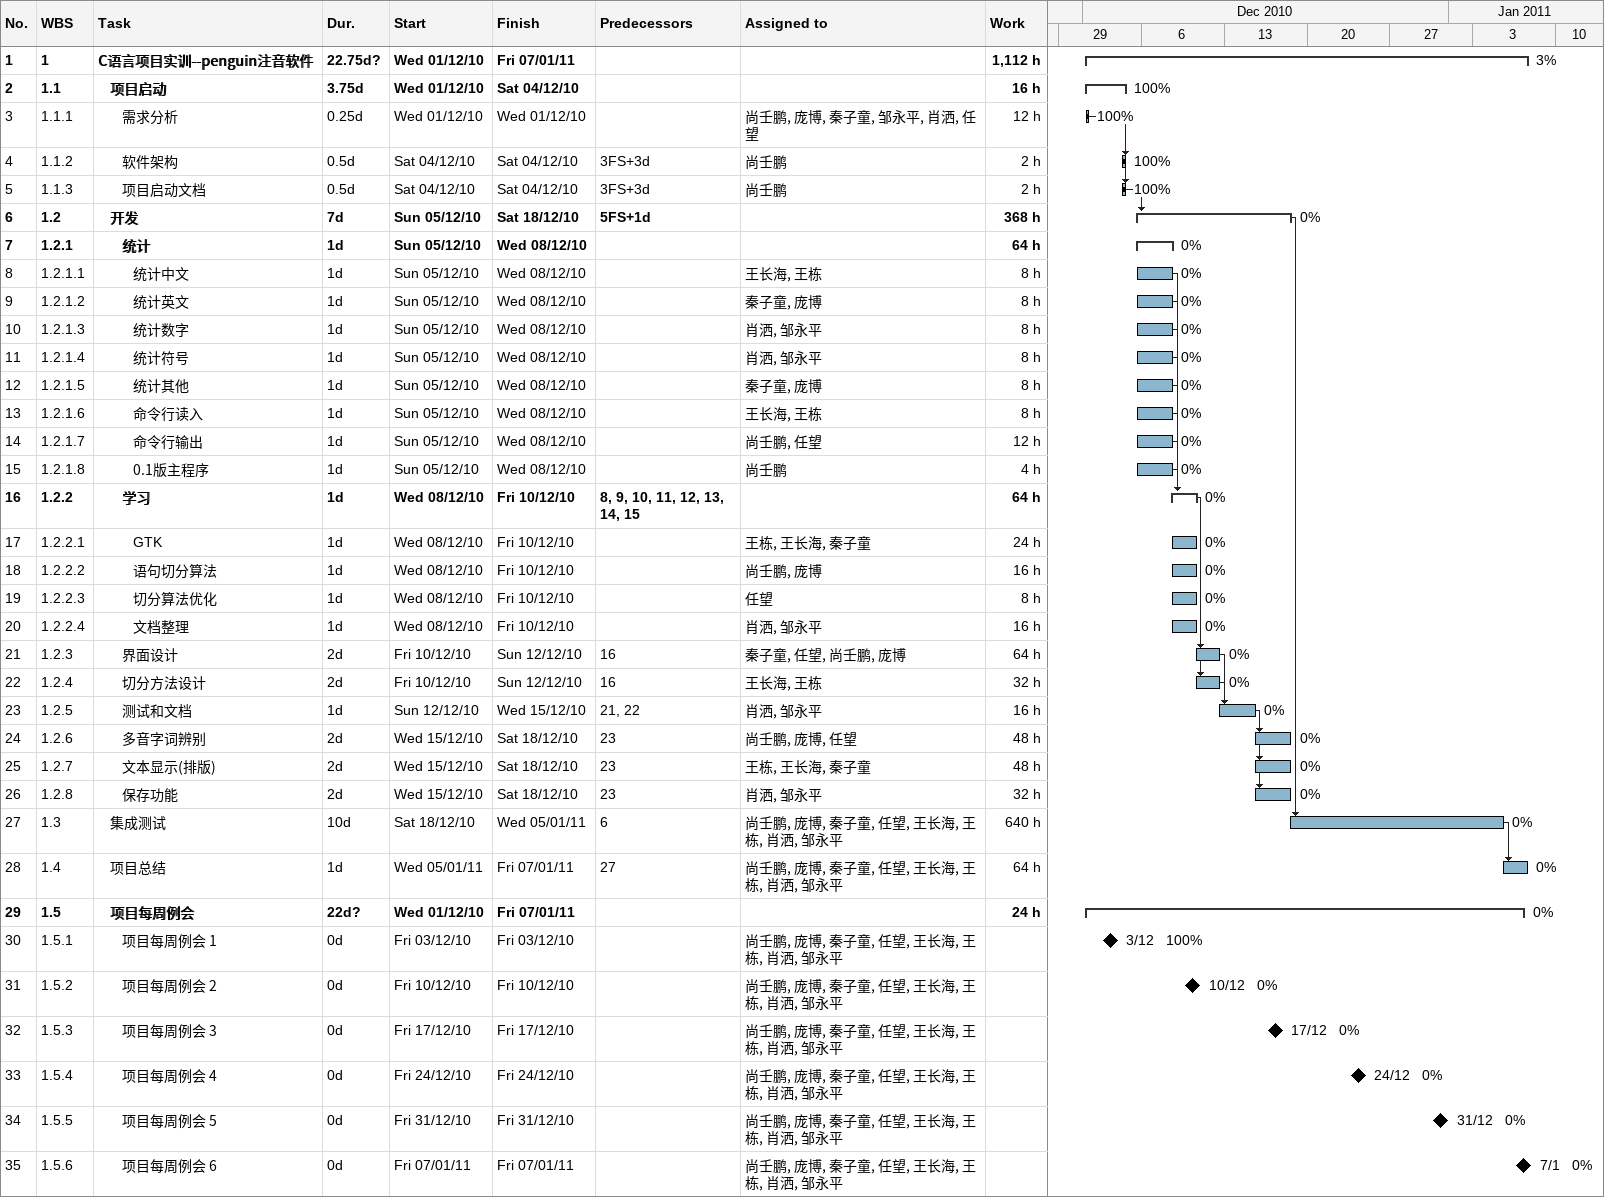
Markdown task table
| ID | WBS | Task | Duration | Start | Finish | Predecessors | Resources | % complete | Work (h) |
|---|---|---|---|---|---|---|---|---|---|
| 1 | 1 | **C语言项目实训--penguin注音软件** | 22.75d? | 2010-12-01 | 2011-01-07 |  |  | 3 | 1112 |
| 2 | 1.1 | **项目启动** | 3.75d | 2010-12-01 | 2010-12-04 |  |  | 100 | 16 |
| 3 | 1.1.1 | 需求分析 | 0.25d | 2010-12-01 | 2010-12-01 |  | 尚壬鹏, 庞博, 秦子童, 邹永平, 肖洒, 任望 | 100 | 12 |
| 4 | 1.1.2 | 软件架构 | 0.5d | 2010-12-04 | 2010-12-04 | 3FS+3d | 尚壬鹏 | 100 | 2 |
| 5 | 1.1.3 | 项目启动文档 | 0.5d | 2010-12-04 | 2010-12-04 | 3FS+3d | 尚壬鹏 | 100 | 2 |
| 6 | 1.2 | **开发** | 7d | 2010-12-05 | 2010-12-18 | 5FS+1d |  | 0 | 368 |
| 7 | 1.2.1 | **统计** | 1d | 2010-12-05 | 2010-12-08 |  |  | 0 | 64 |
| 8 | 1.2.1.1 | 统计中文 | 1d | 2010-12-05 | 2010-12-08 |  | 王长海, 王栋 | 0 | 8 |
| 9 | 1.2.1.2 | 统计英文 | 1d | 2010-12-05 | 2010-12-08 |  | 秦子童, 庞博 | 0 | 8 |
| 10 | 1.2.1.3 | 统计数字 | 1d | 2010-12-05 | 2010-12-08 |  | 肖洒, 邹永平 | 0 | 8 |
| 11 | 1.2.1.4 | 统计符号 | 1d | 2010-12-05 | 2010-12-08 |  | 肖洒, 邹永平 | 0 | 8 |
| 12 | 1.2.1.5 | 统计其他 | 1d | 2010-12-05 | 2010-12-08 |  | 秦子童, 庞博 | 0 | 8 |
| 13 | 1.2.1.6 | 命令行读入 | 1d | 2010-12-05 | 2010-12-08 |  | 王长海, 王栋 | 0 | 8 |
| 14 | 1.2.1.7 | 命令行输出 | 1d | 2010-12-05 | 2010-12-08 |  | 尚壬鹏, 任望 | 0 | 12 |
| 15 | 1.2.1.8 | 0.1版主程序 | 1d | 2010-12-05 | 2010-12-08 |  | 尚壬鹏 | 0 | 4 |
| 16 | 1.2.2 | **学习** | 1d | 2010-12-08 | 2010-12-10 | 8, 9, 10, 11, 12, 13, 14, 15 |  | 0 | 64 |
| 17 | 1.2.2.1 | GTK | 1d | 2010-12-08 | 2010-12-10 |  | 王栋, 王长海, 秦子童 | 0 | 24 |
| 18 | 1.2.2.2 | 语句切分算法 | 1d | 2010-12-08 | 2010-12-10 |  | 尚壬鹏, 庞博 | 0 | 16 |
| 19 | 1.2.2.3 | 切分算法优化 | 1d | 2010-12-08 | 2010-12-10 |  | 任望 | 0 | 8 |
| 20 | 1.2.2.4 | 文档整理 | 1d | 2010-12-08 | 2010-12-10 |  | 肖洒, 邹永平 | 0 | 16 |
| 21 | 1.2.3 | 界面设计 | 2d | 2010-12-10 | 2010-12-12 | 16 | 秦子童, 任望, 尚壬鹏, 庞博 | 0 | 64 |
| 22 | 1.2.4 | 切分方法设计 | 2d | 2010-12-10 | 2010-12-12 | 16 | 王长海, 王栋 | 0 | 32 |
| 23 | 1.2.5 | 测试和文档 | 1d | 2010-12-12 | 2010-12-15 | 21, 22 | 肖洒, 邹永平 | 0 | 16 |
| 24 | 1.2.6 | 多音字词辨别 | 2d | 2010-12-15 | 2010-12-18 | 23 | 尚壬鹏, 庞博, 任望 | 0 | 48 |
| 25 | 1.2.7 | 文本显示(排版) | 2d | 2010-12-15 | 2010-12-18 | 23 | 王栋, 王长海, 秦子童 | 0 | 48 |
| 26 | 1.2.8 | 保存功能 | 2d | 2010-12-15 | 2010-12-18 | 23 | 肖洒, 邹永平 | 0 | 32 |
| 27 | 1.3 | 集成测试 | 10d | 2010-12-18 | 2011-01-05 | 6 | 尚壬鹏, 庞博, 秦子童, 任望, 王长海, 王栋, 肖洒, 邹永平 | 0 | 640 |
| 28 | 1.4 | 项目总结 | 1d | 2011-01-05 | 2011-01-07 | 27 | 尚壬鹏, 庞博, 秦子童, 任望, 王长海, 王栋, 肖洒, 邹永平 | 0 | 64 |
| 29 | 1.5 | **项目每周例会** | 22d? | 2010-12-01 | 2011-01-07 |  |  | 0 | 24 |
| 30 | 1.5.1 | 项目每周例会 1 | 0d | 2010-12-03 | 2010-12-03 |  | 尚壬鹏, 庞博, 秦子童, 任望, 王长海, 王栋, 肖洒, 邹永平 | 100 |  |
| 31 | 1.5.2 | 项目每周例会 2 | 0d | 2010-12-10 | 2010-12-10 |  | 尚壬鹏, 庞博, 秦子童, 任望, 王长海, 王栋, 肖洒, 邹永平 | 0 |  |
| 32 | 1.5.3 | 项目每周例会 3 | 0d | 2010-12-17 | 2010-12-17 |  | 尚壬鹏, 庞博, 秦子童, 任望, 王长海, 王栋, 肖洒, 邹永平 | 0 |  |
| 33 | 1.5.4 | 项目每周例会 4 | 0d | 2010-12-24 | 2010-12-24 |  | 尚壬鹏, 庞博, 秦子童, 任望, 王长海, 王栋, 肖洒, 邹永平 | 0 |  |
| 34 | 1.5.5 | 项目每周例会 5 | 0d | 2010-12-31 | 2010-12-31 |  | 尚壬鹏, 庞博, 秦子童, 任望, 王长海, 王栋, 肖洒, 邹永平 | 0 |  |
| 35 | 1.5.6 | 项目每周例会 6 | 0d | 2011-01-07 | 2011-01-07 |  | 尚壬鹏, 庞博, 秦子童, 任望, 王长海, 王栋, 肖洒, 邹永平 | 0 |  |
